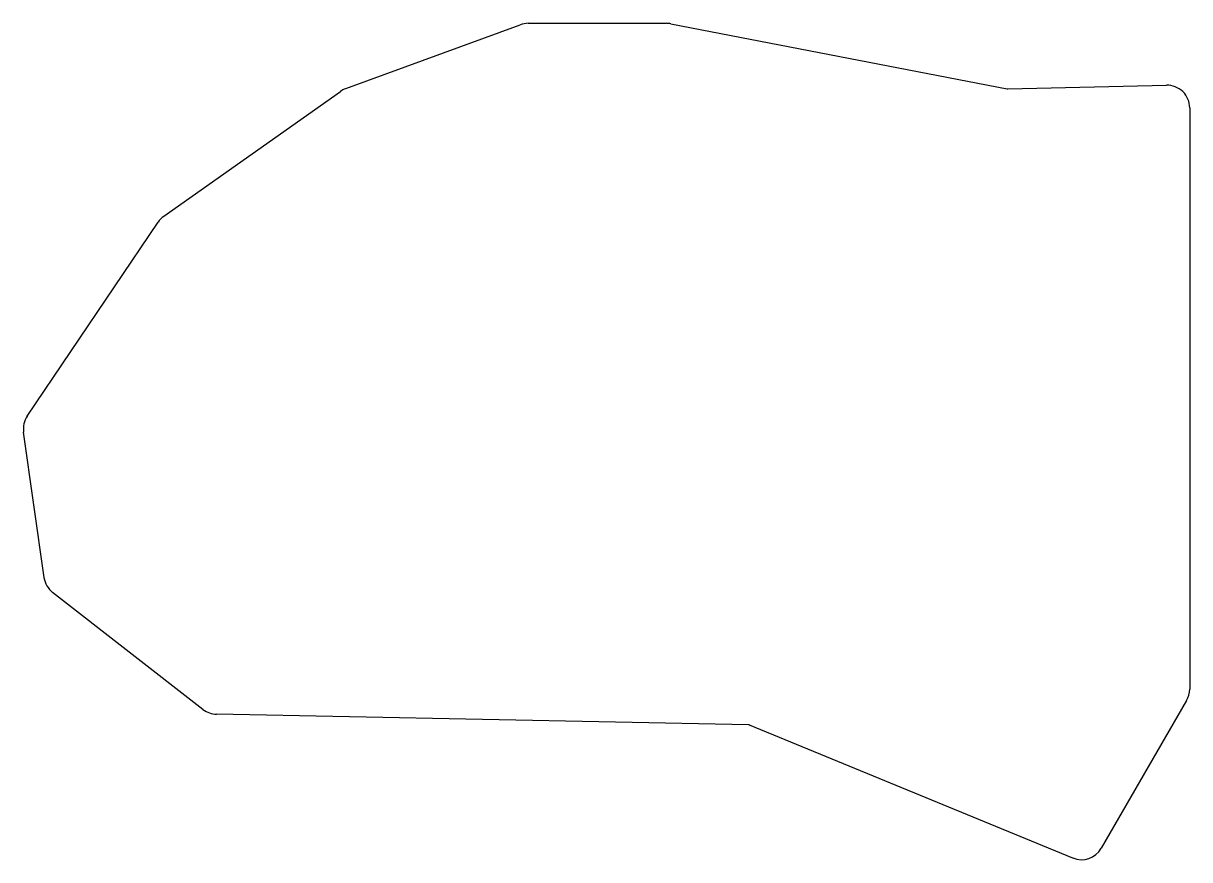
# Model space of a CAD drawing. Header units: millimetres. Extents: x 64 to 203, y -199 to -100.
import ezdxf

# ---------------------------------------------------------------- set-up
doc = ezdxf.new("R2010")
doc.units = ezdxf.units.MM

msp = doc.modelspace()

# ---------------------------------------------------------------- linework, layer by layer
for p, q in [((102.66, -107.4), (123.35, -99.82)), ((124.28, -99.65), (140.7, -99.65)), ((141.21, -99.7), (181.12, -107.43)), ((81.08, -122.55), (102.03, -107.74)), ((181.18, -107.44), (199.98, -106.99)), ((202.75, -109.69), (202.75, -178.65)), ((64.89, -146.26), (80.4, -123.25)), ((66.88, -165.42), (64.45, -148.15)), ((85.73, -181.06), (67.89, -167.17)), ((202.39, -180), (192.27, -197.54)), ((150.43, -182.88), (87.34, -181.63)), ((188.9, -198.69), (150.54, -182.91))]:
    msp.add_line(p, q)
for centre, radius, start, end in [((124.28, -102.35), 2.7, 90, 110.1508), ((140.7, -102.35), 2.7, 79.0352, 90), ((103.59, -109.94), 2.7, 110.1628, 125.2582), ((181.17, -107.14), 0.3, 259.0434, 271.3692), ((200.05, -109.69), 2.7, 0, 91.3692), ((82.64, -124.76), 2.7, 125.2774, 146.0095), ((67.13, -147.77), 2.7, 146.0167, 187.9938), ((69.55, -165.04), 2.7, 187.9938, 232.0979), ((200.05, -178.65), 2.7, 330.0227, 360), ((87.39, -178.93), 2.7, 232.0979, 268.8533), ((150.43, -183.18), 0.3, 67.6404, 88.8605), ((189.93, -196.19), 2.7, 247.6523, 330.0227)]:
    msp.add_arc(centre, radius, start, end)

doc.saveas('drawing.dxf')
